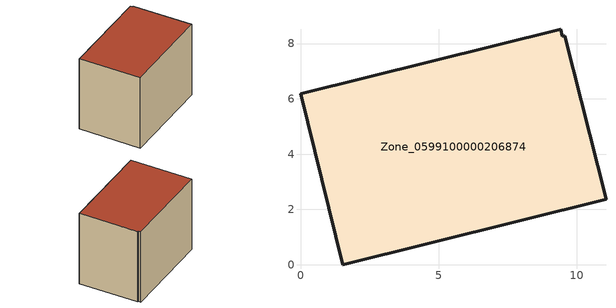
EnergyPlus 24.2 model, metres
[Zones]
Zone_0599100000206874
 floor ground (C_G): 9.41,8.52 9.47,8.27 9.56,8.29 11.05,2.36 1.53,0 0,6.19 z0
 wall outside (C_F): 9.41,8.52 0,6.19 1.53,0 11.05,2.36 9.56,8.29 9.47,8.27 9.41,8.52 z0:7.83
 roof outside (C_R): 9.47,8.27 9.41,8.52 0,6.19 1.53,0 11.05,2.36 9.56,8.29 z7.83
[BUILDING]
Pand.0599100000206874: North Axis=0; Terrain=City; Loads Convergence Tolerance Value=0.04; Temperature Convergence Tolerance Value=0.4; Solar Distribution=FullExterior; Maximum Number of Warmup Days=25; Minimum Number of Warmup Days=1
[Site:Location]
Rotterdam.The.Hague.AP_ZH_NLD Design_Conditions: Latitude=51.96; Longitude=4.45; Time Zone=1; Elevation=-4.5
[SITE:GROUNDTEMPERATURE:BUILDINGSURFACE]
18, 18, 18, 18, 18, 18, 18, 18, 18, 18, 18, 18
[MATERIAL] Thermal Absorptance=0.9; Solar Absorptance=0.7; Visible Absorptance=0.7
Name | Roughness | Thickness | Conductivity | Density | Specific Heat
G.TC.1965-1974 | MediumSmooth | 0.15 | 0.882353 | 540 | 1210
F.TC.1965-1974 | Rough | 0.3 | 0.697674 | 1920 | 840
R.TC.1965-1974 | MediumRough | 0.2 | 0.232558 | 1500 | 1000
[CONSTRUCTION]
C_G: G.TC.1965-1974
C_F: F.TC.1965-1974
C_R: R.TC.1965-1974
[ZONE]
Zone_0599100000206874: Type=1; Multiplier=1; Ceiling Height=Autocalculate; Volume=Autocalculate; Floor Area=autocalculate; Part of Total Floor Area=Yes
[ZONEINFILTRATION:DESIGNFLOWRATE]
Infil_Zone_0599100000206874: Zone or ZoneList or Space or SpaceList=Zone_0599100000206874; Schedule=AlwaysOn; Design Flow Rate Calculation Method=Flow/Area; Flow Rate per Floor Area=0.003; Constant Term Coefficient=1; Temperature Term Coefficient=0; Velocity Term Coefficient=0; Velocity Squared Term Coefficient=0
[HVACTEMPLATE:ZONE:IDEALLOADSAIRSYSTEM]
Zone_0599100000206874: Maximum Heating Supply Air Temperature=50; Minimum Cooling Supply Air Temperature=13; Maximum Heating Supply Air Humidity Ratio=0.0156; Minimum Cooling Supply Air Humidity Ratio=0.0077; Heating Limit=NoLimit; Cooling Limit=NoLimit; Dehumidification Control Type=ConstantSensibleHeatRatio; Cooling Sensible Heat Ratio=0.7; Dehumidification Setpoint=60; Humidification Control Type=None; Humidification Setpoint=30; Outdoor Air Method=None; Outdoor Air Flow Rate per Person=0.00944; Outdoor Air Flow Rate per Zone Floor Area=0; Outdoor Air Flow Rate per Zone=0; Demand Controlled Ventilation Type=None; Outdoor Air Economizer Type=NoEconomizer; Heat Recovery Type=None; Sensible Heat Recovery Effectiveness=0.7; Latent Heat Recovery Effectiveness=0.65
[ZONECONTROL:THERMOSTAT]
ThermostatControl_Zone_0599100000206874: Zone or ZoneList=Zone_0599100000206874; Control Type Schedule=DualSetpointControlType; Control 1=Thermostat_Zone_0599100000206874; Temperature Difference Between Cutout And Setpoint=0
[THERMOSTATSETPOINT:DUALSETPOINT]
Thermostat_Zone_0599100000206874: Heating Setpoint Temperature Schedule=HeatingSetpoint_Zone_0599100000206874; Cooling Setpoint Temperature Schedule=CoolingSetpoint_Zone_0599100000206874
[SCHEDULE:COMPACT]
HeatingSetpoint_Zone_0599100000206874: Through: 12/31, For: AllDays, Until: 24:00, 21
CoolingSetpoint_Zone_0599100000206874: Through: 12/31, For: AllDays, Until: 24:00, 24
DualSetpointControlType: Through: 12/31, For: AllDays, Until: 24:00, 4
AlwaysOn: Through: 12/31, For: AllDays, Until: 24:00, 1
